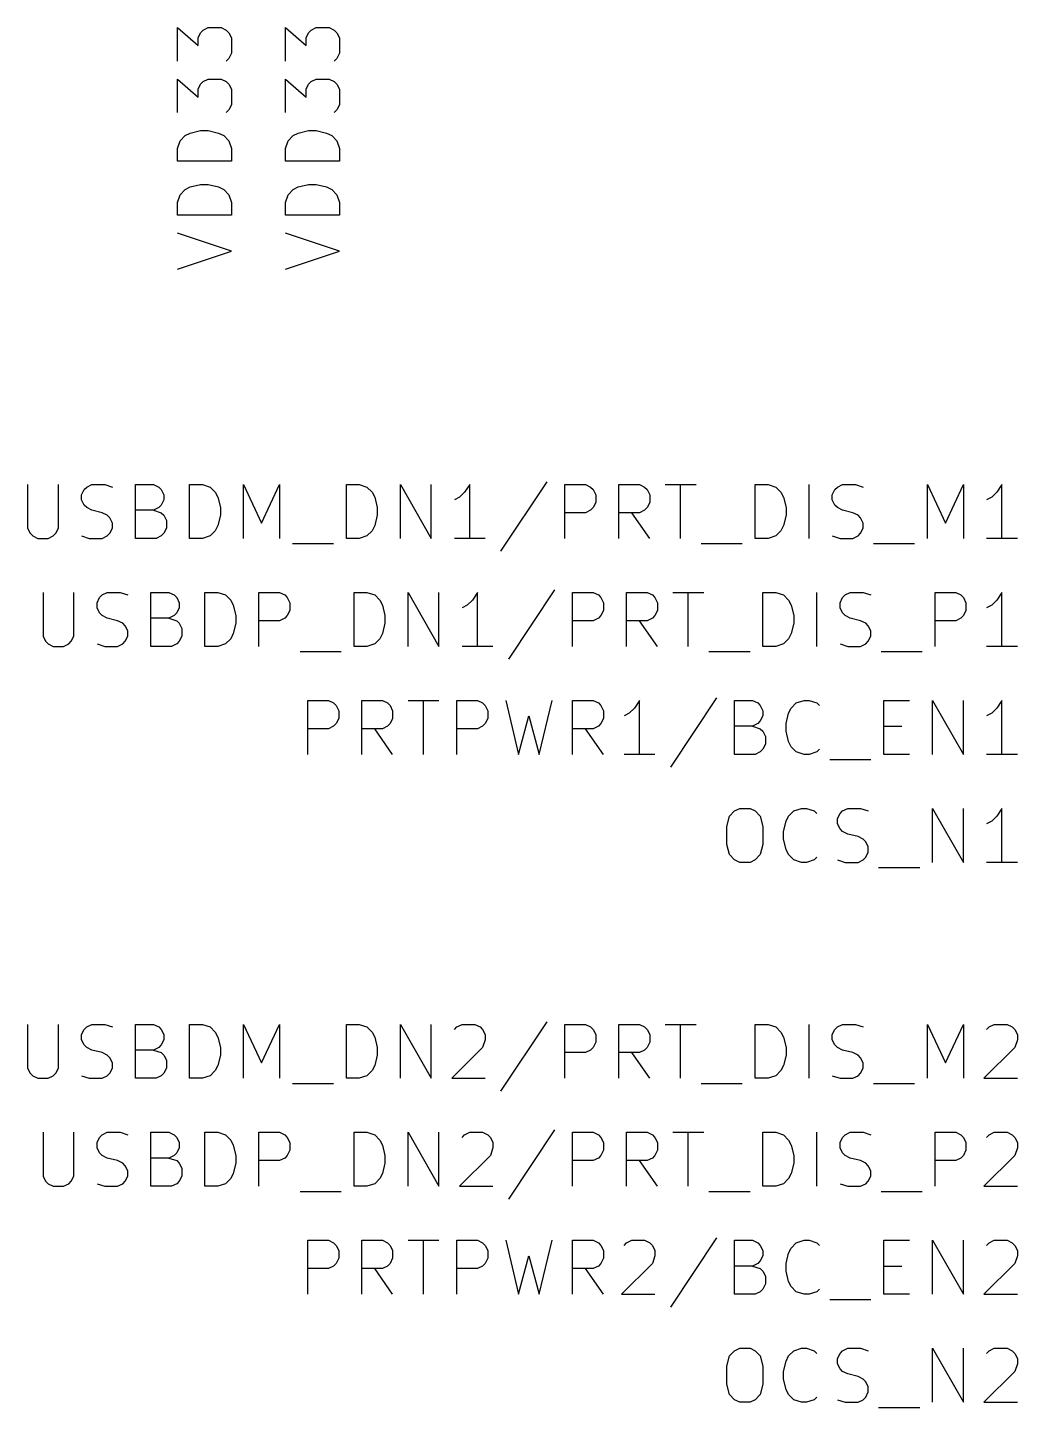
# Model space of a CAD drawing. Extents: x 0.4 to 16.1, y -11.3 to -0.4.
# Drawn here: x 3.884 to 4.8, y -3.197 to -1.92 of the extents above; entities that cross this region are included whole.
import ezdxf

# ---------------------------------------------------------------- set-up
doc = ezdxf.new("R2010")
doc.units = 0
doc.header["$MEASUREMENT"] = 0
doc.layers.add('CYAN2', color=4, linetype='CONTINUOUS')

msp = doc.modelspace()

# ---------------------------------------------------------------- linework, layer by layer
at = {"layer": 'CYAN2', "linetype": 'CONTINUOUS'}
for p, q in [((4.02262, -1.95047), (4.02262, -1.91952)), ((4.02262, -1.91952), (4.04167, -1.93619)), ((4.04167, -1.92905), (4.04405, -1.92428)), ((4.04167, -1.93619), (4.04167, -1.92905)), ((4.04405, -1.92428), (4.04643, -1.9219)), ((4.04643, -1.9219), (4.05119, -1.91952)), ((4.05119, -1.91952), (4.06309, -1.91952)), ((4.06309, -1.91952), (4.06785, -1.9219)), ((4.06785, -1.9219), (4.07024, -1.92428)), ((4.07024, -1.92428), (4.07262, -1.92905)), ((4.07262, -1.92905), (4.07262, -1.94333)), ((4.12262, -1.95047), (4.12262, -1.91952)), ((4.12262, -1.91952), (4.14167, -1.93619)), ((4.14167, -1.92905), (4.14405, -1.92428)), ((4.14167, -1.93619), (4.14167, -1.92905)), ((4.14405, -1.92428), (4.14643, -1.9219)), ((4.14643, -1.9219), (4.15119, -1.91952)), ((4.15119, -1.91952), (4.16309, -1.91952)), ((4.16309, -1.91952), (4.16785, -1.9219)), ((4.16785, -1.9219), (4.17024, -1.92428)), ((4.17024, -1.92428), (4.17262, -1.92905)), ((4.17262, -1.92905), (4.17262, -1.94333)), ((4.07024, -1.94809), (4.06785, -1.95047)), ((4.07262, -1.94333), (4.07024, -1.94809)), ((4.17024, -1.94809), (4.16785, -1.95047)), ((4.17262, -1.94333), (4.17024, -1.94809)), ((4.02262, -1.99809), (4.02262, -1.96714)), ((4.02262, -1.96714), (4.04167, -1.98381)), ((4.04643, -1.96952), (4.05119, -1.96714)), ((4.05119, -1.96714), (4.06309, -1.96714)), ((4.06309, -1.96714), (4.06785, -1.96952)), ((4.12262, -1.99809), (4.12262, -1.96714)), ((4.12262, -1.96714), (4.14167, -1.98381)), ((4.14643, -1.96952), (4.15119, -1.96714)), ((4.15119, -1.96714), (4.16309, -1.96714)), ((4.16309, -1.96714), (4.16785, -1.96952)), ((4.04167, -1.97667), (4.04405, -1.9719)), ((4.04167, -1.98381), (4.04167, -1.97667)), ((4.04405, -1.9719), (4.04643, -1.96952)), ((4.06785, -1.96952), (4.07024, -1.9719)), ((4.07024, -1.9719), (4.07262, -1.97667)), ((4.07262, -1.97667), (4.07262, -1.99095)), ((4.14167, -1.97667), (4.14405, -1.9719)), ((4.14167, -1.98381), (4.14167, -1.97667)), ((4.14405, -1.9719), (4.14643, -1.96952)), ((4.16785, -1.96952), (4.17024, -1.9719)), ((4.17024, -1.9719), (4.17262, -1.97667)), ((4.17262, -1.97667), (4.17262, -1.99095)), ((4.07262, -1.99095), (4.07024, -1.99571)), ((4.17262, -1.99095), (4.17024, -1.99571)), ((4.07024, -1.99571), (4.06785, -1.99809)), ((4.17024, -1.99571), (4.16785, -1.99809)), ((4.02976, -2.01952), (4.03452, -2.01714)), ((4.03452, -2.01714), (4.04405, -2.01476)), ((4.04405, -2.01476), (4.05119, -2.01476)), ((4.05119, -2.01476), (4.06071, -2.01714)), ((4.06071, -2.01714), (4.06547, -2.01952)), ((4.12976, -2.01952), (4.13452, -2.01714)), ((4.13452, -2.01714), (4.14405, -2.01476)), ((4.14405, -2.01476), (4.15119, -2.01476)), ((4.15119, -2.01476), (4.16071, -2.01714)), ((4.16071, -2.01714), (4.16547, -2.01952)), ((4.02262, -2.03143), (4.025, -2.02428)), ((4.02262, -2.04333), (4.02262, -2.03143)), ((4.025, -2.02428), (4.02976, -2.01952)), ((4.06547, -2.01952), (4.07024, -2.02428)), ((4.07024, -2.02428), (4.07262, -2.03143)), ((4.07262, -2.03143), (4.07262, -2.04333)), ((4.12262, -2.03143), (4.125, -2.02428)), ((4.12262, -2.04333), (4.12262, -2.03143)), ((4.125, -2.02428), (4.12976, -2.01952)), ((4.16547, -2.01952), (4.17024, -2.02428)), ((4.17024, -2.02428), (4.17262, -2.03143)), ((4.17262, -2.03143), (4.17262, -2.04333)), ((4.07262, -2.04333), (4.02262, -2.04333)), ((4.17262, -2.04333), (4.12262, -2.04333)), ((4.025, -2.07428), (4.02976, -2.06952)), ((4.02976, -2.06952), (4.03452, -2.06714)), ((4.03452, -2.06714), (4.04405, -2.06476)), ((4.04405, -2.06476), (4.05119, -2.06476)), ((4.05119, -2.06476), (4.06071, -2.06714)), ((4.06071, -2.06714), (4.06547, -2.06952)), ((4.06547, -2.06952), (4.07024, -2.07428)), ((4.125, -2.07428), (4.12976, -2.06952)), ((4.12976, -2.06952), (4.13452, -2.06714)), ((4.13452, -2.06714), (4.14405, -2.06476)), ((4.14405, -2.06476), (4.15119, -2.06476)), ((4.15119, -2.06476), (4.16071, -2.06714)), ((4.16071, -2.06714), (4.16547, -2.06952)), ((4.16547, -2.06952), (4.17024, -2.07428)), ((4.02262, -2.08143), (4.025, -2.07428)), ((4.02262, -2.09333), (4.02262, -2.08143)), ((4.07024, -2.07428), (4.07262, -2.08143)), ((4.07262, -2.08143), (4.07262, -2.09333)), ((4.12262, -2.08143), (4.125, -2.07428)), ((4.12262, -2.09333), (4.12262, -2.08143)), ((4.17024, -2.07428), (4.17262, -2.08143)), ((4.17262, -2.08143), (4.17262, -2.09333)), ((4.07262, -2.09333), (4.02262, -2.09333)), ((4.17262, -2.09333), (4.12262, -2.09333)), ((4.07262, -2.12667), (4.02262, -2.11)), ((4.17262, -2.12667), (4.12262, -2.11)), ((4.02262, -2.14333), (4.07262, -2.12667)), ((4.12262, -2.14333), (4.17262, -2.12667)), ((3.88381, -2.34262), (3.88381, -2.38309)), ((3.91238, -2.38309), (3.91238, -2.34262)), ((3.93381, -2.35214), (3.93619, -2.34738)), ((3.93619, -2.34738), (3.93857, -2.345)), ((3.93857, -2.345), (3.94333, -2.34262)), ((3.94333, -2.34262), (3.95524, -2.34262)), ((3.95524, -2.34262), (3.96238, -2.345)), ((3.98381, -2.39262), (3.98381, -2.34262)), ((3.98381, -2.34262), (4.00047, -2.34262)), ((4.00047, -2.34262), (4.00524, -2.345)), ((4.00524, -2.345), (4.00762, -2.34738)), ((4.00762, -2.34738), (4.01, -2.35214)), ((4.03381, -2.39262), (4.03381, -2.34262)), ((4.03381, -2.34262), (4.04571, -2.34262)), ((4.04571, -2.34262), (4.05285, -2.345)), ((4.05285, -2.345), (4.05762, -2.34976)), ((4.05762, -2.34976), (4.06, -2.35452)), ((4.08381, -2.39262), (4.08381, -2.34262)), ((4.08381, -2.34262), (4.10047, -2.37833)), ((4.10047, -2.37833), (4.11714, -2.34262)), ((4.11714, -2.34262), (4.11714, -2.39262)), ((4.17905, -2.39262), (4.17905, -2.34262)), ((4.17905, -2.34262), (4.19095, -2.34262)), ((4.19095, -2.34262), (4.19809, -2.345)), ((4.19809, -2.345), (4.20285, -2.34976)), ((4.20285, -2.34976), (4.20524, -2.35452)), ((4.22905, -2.39262), (4.22905, -2.34262)), ((4.22905, -2.34262), (4.25762, -2.39262)), ((4.25762, -2.39262), (4.25762, -2.34262)), ((4.28857, -2.34976), (4.28381, -2.35452)), ((4.29333, -2.34262), (4.28857, -2.34976)), ((4.29333, -2.39262), (4.29333, -2.34262)), ((4.36476, -2.34024), (4.3219, -2.40452)), ((4.38143, -2.39262), (4.38143, -2.34262)), ((4.38143, -2.34262), (4.40047, -2.34262)), ((4.40047, -2.34262), (4.40524, -2.345)), ((4.40524, -2.345), (4.40762, -2.34738)), ((4.40762, -2.34738), (4.41, -2.35214)), ((4.43143, -2.39262), (4.43143, -2.34262)), ((4.43143, -2.34262), (4.45047, -2.34262)), ((4.45047, -2.34262), (4.45524, -2.345)), ((4.45524, -2.345), (4.45762, -2.34738)), ((4.45762, -2.34738), (4.46, -2.35214)), ((4.47428, -2.34262), (4.50285, -2.34262)), ((4.48857, -2.39262), (4.48857, -2.34262)), ((4.55762, -2.39262), (4.55762, -2.34262)), ((4.55762, -2.34262), (4.56952, -2.34262)), ((4.56952, -2.34262), (4.57667, -2.345)), ((4.57667, -2.345), (4.58143, -2.34976)), ((4.58143, -2.34976), (4.58381, -2.35452)), ((4.60762, -2.39262), (4.60762, -2.34262)), ((4.62905, -2.35214), (4.63143, -2.34738)), ((4.63143, -2.34738), (4.63381, -2.345)), ((4.63381, -2.345), (4.63857, -2.34262)), ((4.63857, -2.34262), (4.65047, -2.34262)), ((4.65047, -2.34262), (4.65762, -2.345)), ((4.71714, -2.39262), (4.71714, -2.34262)), ((4.71714, -2.34262), (4.73381, -2.37833)), ((4.73381, -2.37833), (4.75047, -2.34262)), ((4.75047, -2.34262), (4.75047, -2.39262)), ((4.78143, -2.34976), (4.77667, -2.35452)), ((4.78619, -2.34262), (4.78143, -2.34976)), ((4.78619, -2.39262), (4.78619, -2.34262)), ((3.93381, -2.3569), (3.93381, -2.35214)), ((3.93619, -2.36167), (3.93381, -2.3569)), ((3.93857, -2.36405), (3.93619, -2.36167)), ((4.00762, -2.36167), (4.00524, -2.36405)), ((4.01, -2.3569), (4.00762, -2.36167)), ((4.01, -2.35214), (4.01, -2.3569)), ((4.06, -2.35452), (4.06238, -2.36405)), ((4.20524, -2.35452), (4.20762, -2.36405)), ((4.28381, -2.35452), (4.27905, -2.3569)), ((4.41, -2.35928), (4.40762, -2.36405)), ((4.41, -2.35214), (4.41, -2.35928)), ((4.46, -2.35928), (4.45762, -2.36405)), ((4.46, -2.35214), (4.46, -2.35928)), ((4.58381, -2.35452), (4.58619, -2.36405)), ((4.62905, -2.3569), (4.62905, -2.35214)), ((4.63143, -2.36167), (4.62905, -2.3569)), ((4.63381, -2.36405), (4.63143, -2.36167)), ((4.77667, -2.35452), (4.7719, -2.3569)), ((3.94333, -2.36643), (3.93857, -2.36405)), ((3.95285, -2.36881), (3.94333, -2.36643)), ((3.95762, -2.37119), (3.95285, -2.36881)), ((3.96, -2.37357), (3.95762, -2.37119)), ((3.96238, -2.37833), (3.96, -2.37357)), ((4.00047, -2.36643), (3.98381, -2.36643)), ((4.00524, -2.36405), (4.00047, -2.36643)), ((4.00047, -2.36643), (4.00762, -2.36881)), ((4.00762, -2.36881), (4.01, -2.37119)), ((4.01, -2.37119), (4.01238, -2.37595)), ((4.01238, -2.37595), (4.01238, -2.38309)), ((4.06238, -2.37119), (4.06, -2.38071)), ((4.06238, -2.36405), (4.06238, -2.37119)), ((4.20762, -2.37119), (4.20524, -2.38071)), ((4.20762, -2.36405), (4.20762, -2.37119)), ((4.40047, -2.36881), (4.38143, -2.36881)), ((4.40524, -2.36643), (4.40047, -2.36881)), ((4.40762, -2.36405), (4.40524, -2.36643)), ((4.45047, -2.36881), (4.43143, -2.36881)), ((4.46, -2.39262), (4.44333, -2.36881)), ((4.45524, -2.36643), (4.45047, -2.36881)), ((4.45762, -2.36405), (4.45524, -2.36643)), ((4.58619, -2.37119), (4.58381, -2.38071)), ((4.58619, -2.36405), (4.58619, -2.37119)), ((4.63857, -2.36643), (4.63381, -2.36405)), ((4.64809, -2.36881), (4.63857, -2.36643)), ((4.65285, -2.37119), (4.64809, -2.36881)), ((4.65524, -2.37357), (4.65285, -2.37119)), ((4.65762, -2.37833), (4.65524, -2.37357)), ((3.88381, -2.38309), (3.88619, -2.38785)), ((3.88619, -2.38785), (3.88857, -2.39024)), ((3.90762, -2.39024), (3.91, -2.38785)), ((3.91, -2.38785), (3.91238, -2.38309)), ((3.95762, -2.39024), (3.96, -2.38785)), ((3.96, -2.38785), (3.96238, -2.38309)), ((3.96238, -2.38309), (3.96238, -2.37833)), ((4.01, -2.38785), (4.00762, -2.39024)), ((4.01238, -2.38309), (4.01, -2.38785)), ((4.05762, -2.38547), (4.05285, -2.39024)), ((4.06, -2.38071), (4.05762, -2.38547)), ((4.20285, -2.38547), (4.19809, -2.39024)), ((4.20524, -2.38071), (4.20285, -2.38547)), ((4.58143, -2.38547), (4.57667, -2.39024)), ((4.58381, -2.38071), (4.58143, -2.38547)), ((4.65285, -2.39024), (4.65524, -2.38785)), ((4.65524, -2.38785), (4.65762, -2.38309)), ((4.65762, -2.38309), (4.65762, -2.37833)), ((3.88857, -2.39024), (3.89333, -2.39262)), ((3.89333, -2.39262), (3.90285, -2.39262)), ((3.90285, -2.39262), (3.90762, -2.39024)), ((3.93381, -2.39024), (3.94095, -2.39262)), ((3.94095, -2.39262), (3.95285, -2.39262)), ((3.95285, -2.39262), (3.95762, -2.39024)), ((4.00285, -2.39262), (3.98381, -2.39262)), ((4.00762, -2.39024), (4.00285, -2.39262)), ((4.04571, -2.39262), (4.03381, -2.39262)), ((4.05285, -2.39024), (4.04571, -2.39262)), ((4.12905, -2.39738), (4.16714, -2.39738)), ((4.19095, -2.39262), (4.17905, -2.39262)), ((4.19809, -2.39024), (4.19095, -2.39262)), ((4.30762, -2.39262), (4.27905, -2.39262)), ((4.50762, -2.39738), (4.54571, -2.39738)), ((4.56952, -2.39262), (4.55762, -2.39262)), ((4.57667, -2.39024), (4.56952, -2.39262)), ((4.62905, -2.39024), (4.63619, -2.39262)), ((4.63619, -2.39262), (4.64809, -2.39262)), ((4.64809, -2.39262), (4.65285, -2.39024)), ((4.66714, -2.39738), (4.70524, -2.39738)), ((4.80047, -2.39262), (4.7719, -2.39262)), ((4.3719, -2.44024), (4.32905, -2.50452)), ((3.89809, -2.44262), (3.89809, -2.48309)), ((3.92667, -2.48309), (3.92667, -2.44262)), ((3.94809, -2.45214), (3.95047, -2.44738)), ((3.94809, -2.4569), (3.94809, -2.45214)), ((3.95047, -2.44738), (3.95285, -2.445)), ((3.95285, -2.445), (3.95762, -2.44262)), ((3.95762, -2.44262), (3.96952, -2.44262)), ((3.96952, -2.44262), (3.97667, -2.445)), ((3.99809, -2.49262), (3.99809, -2.44262)), ((3.99809, -2.44262), (4.01476, -2.44262)), ((4.01476, -2.44262), (4.01952, -2.445)), ((4.01952, -2.445), (4.0219, -2.44738)), ((4.0219, -2.44738), (4.02428, -2.45214)), ((4.02428, -2.45214), (4.02428, -2.4569)), ((4.04809, -2.49262), (4.04809, -2.44262)), ((4.04809, -2.44262), (4.06, -2.44262)), ((4.06, -2.44262), (4.06714, -2.445)), ((4.06714, -2.445), (4.0719, -2.44976)), ((4.0719, -2.44976), (4.07428, -2.45452)), ((4.09809, -2.49262), (4.09809, -2.44262)), ((4.09809, -2.44262), (4.11714, -2.44262)), ((4.11714, -2.44262), (4.1219, -2.445)), ((4.1219, -2.445), (4.12428, -2.44738)), ((4.12428, -2.44738), (4.12667, -2.45214)), ((4.12667, -2.45214), (4.12667, -2.45928)), ((4.18619, -2.49262), (4.18619, -2.44262)), ((4.18619, -2.44262), (4.19809, -2.44262)), ((4.19809, -2.44262), (4.20524, -2.445)), ((4.20524, -2.445), (4.21, -2.44976)), ((4.21, -2.44976), (4.21238, -2.45452)), ((4.23619, -2.49262), (4.23619, -2.44262)), ((4.23619, -2.44262), (4.26476, -2.49262)), ((4.26476, -2.49262), (4.26476, -2.44262)), ((4.29571, -2.44976), (4.29095, -2.45452)), ((4.30047, -2.44262), (4.29571, -2.44976)), ((4.30047, -2.49262), (4.30047, -2.44262)), ((4.38857, -2.49262), (4.38857, -2.44262)), ((4.38857, -2.44262), (4.40762, -2.44262)), ((4.40762, -2.44262), (4.41238, -2.445)), ((4.41238, -2.445), (4.41476, -2.44738)), ((4.41476, -2.44738), (4.41714, -2.45214)), ((4.41714, -2.45214), (4.41714, -2.45928)), ((4.43857, -2.49262), (4.43857, -2.44262)), ((4.43857, -2.44262), (4.45762, -2.44262)), ((4.45762, -2.44262), (4.46238, -2.445)), ((4.46238, -2.445), (4.46476, -2.44738)), ((4.46476, -2.44738), (4.46714, -2.45214)), ((4.46714, -2.45214), (4.46714, -2.45928)), ((4.48143, -2.44262), (4.51, -2.44262)), ((4.49571, -2.49262), (4.49571, -2.44262)), ((4.56476, -2.49262), (4.56476, -2.44262)), ((4.56476, -2.44262), (4.57667, -2.44262)), ((4.57667, -2.44262), (4.58381, -2.445)), ((4.58381, -2.445), (4.58857, -2.44976)), ((4.58857, -2.44976), (4.59095, -2.45452)), ((4.61476, -2.49262), (4.61476, -2.44262)), ((4.63619, -2.45214), (4.63857, -2.44738)), ((4.63619, -2.4569), (4.63619, -2.45214)), ((4.63857, -2.44738), (4.64095, -2.445)), ((4.64095, -2.445), (4.64571, -2.44262)), ((4.64571, -2.44262), (4.65762, -2.44262)), ((4.65762, -2.44262), (4.66476, -2.445)), ((4.72428, -2.49262), (4.72428, -2.44262)), ((4.72428, -2.44262), (4.74333, -2.44262)), ((4.74333, -2.44262), (4.74809, -2.445)), ((4.74809, -2.445), (4.75047, -2.44738)), ((4.75047, -2.44738), (4.75285, -2.45214)), ((4.75285, -2.45214), (4.75285, -2.45928)), ((4.78143, -2.44976), (4.77667, -2.45452)), ((4.78619, -2.44262), (4.78143, -2.44976)), ((4.78619, -2.49262), (4.78619, -2.44262)), ((3.95047, -2.46167), (3.94809, -2.4569)), ((3.95285, -2.46405), (3.95047, -2.46167)), ((3.95762, -2.46643), (3.95285, -2.46405)), ((4.01952, -2.46405), (4.01476, -2.46643)), ((4.0219, -2.46167), (4.01952, -2.46405)), ((4.02428, -2.4569), (4.0219, -2.46167)), ((4.07428, -2.45452), (4.07667, -2.46405)), ((4.07667, -2.46405), (4.07667, -2.47119)), ((4.12428, -2.46405), (4.1219, -2.46643)), ((4.12667, -2.45928), (4.12428, -2.46405)), ((4.21238, -2.45452), (4.21476, -2.46405)), ((4.21476, -2.46405), (4.21476, -2.47119)), ((4.29095, -2.45452), (4.28619, -2.4569)), ((4.41476, -2.46405), (4.41238, -2.46643)), ((4.41714, -2.45928), (4.41476, -2.46405)), ((4.46476, -2.46405), (4.46238, -2.46643)), ((4.46714, -2.45928), (4.46476, -2.46405)), ((4.59095, -2.45452), (4.59333, -2.46405)), ((4.59333, -2.46405), (4.59333, -2.47119)), ((4.63857, -2.46167), (4.63619, -2.4569)), ((4.64095, -2.46405), (4.63857, -2.46167)), ((4.64571, -2.46643), (4.64095, -2.46405)), ((4.75047, -2.46405), (4.74809, -2.46643)), ((4.75285, -2.45928), (4.75047, -2.46405)), ((4.77667, -2.45452), (4.7719, -2.4569)), ((3.96714, -2.46881), (3.95762, -2.46643)), ((3.9719, -2.47119), (3.96714, -2.46881)), ((3.97428, -2.47357), (3.9719, -2.47119)), ((3.97667, -2.47833), (3.97428, -2.47357)), ((3.97667, -2.48309), (3.97667, -2.47833)), ((4.01476, -2.46643), (3.99809, -2.46643)), ((4.01476, -2.46643), (4.0219, -2.46881)), ((4.0219, -2.46881), (4.02428, -2.47119)), ((4.02428, -2.47119), (4.02667, -2.47595)), ((4.02667, -2.47595), (4.02667, -2.48309)), ((4.07667, -2.47119), (4.07428, -2.48071)), ((4.11714, -2.46881), (4.09809, -2.46881)), ((4.1219, -2.46643), (4.11714, -2.46881)), ((4.21476, -2.47119), (4.21238, -2.48071)), ((4.40762, -2.46881), (4.38857, -2.46881)), ((4.41238, -2.46643), (4.40762, -2.46881)), ((4.45762, -2.46881), (4.43857, -2.46881)), ((4.46714, -2.49262), (4.45047, -2.46881)), ((4.46238, -2.46643), (4.45762, -2.46881)), ((4.59333, -2.47119), (4.59095, -2.48071)), ((4.65524, -2.46881), (4.64571, -2.46643)), ((4.66, -2.47119), (4.65524, -2.46881)), ((4.66238, -2.47357), (4.66, -2.47119)), ((4.66476, -2.47833), (4.66238, -2.47357)), ((4.66476, -2.48309), (4.66476, -2.47833)), ((4.74333, -2.46881), (4.72428, -2.46881)), ((4.74809, -2.46643), (4.74333, -2.46881)), ((3.89809, -2.48309), (3.90047, -2.48785)), ((3.90047, -2.48785), (3.90285, -2.49024)), ((3.90285, -2.49024), (3.90762, -2.49262)), ((3.91714, -2.49262), (3.9219, -2.49024)), ((3.9219, -2.49024), (3.92428, -2.48785)), ((3.92428, -2.48785), (3.92667, -2.48309)), ((3.94809, -2.49024), (3.95524, -2.49262)), ((3.96714, -2.49262), (3.9719, -2.49024)), ((3.9719, -2.49024), (3.97428, -2.48785)), ((3.97428, -2.48785), (3.97667, -2.48309)), ((4.0219, -2.49024), (4.01714, -2.49262)), ((4.02428, -2.48785), (4.0219, -2.49024)), ((4.02667, -2.48309), (4.02428, -2.48785)), ((4.06714, -2.49024), (4.06, -2.49262)), ((4.0719, -2.48547), (4.06714, -2.49024)), ((4.07428, -2.48071), (4.0719, -2.48547)), ((4.20524, -2.49024), (4.19809, -2.49262)), ((4.21, -2.48547), (4.20524, -2.49024)), ((4.21238, -2.48071), (4.21, -2.48547)), ((4.58381, -2.49024), (4.57667, -2.49262)), ((4.58857, -2.48547), (4.58381, -2.49024)), ((4.59095, -2.48071), (4.58857, -2.48547)), ((4.63619, -2.49024), (4.64333, -2.49262)), ((4.65524, -2.49262), (4.66, -2.49024)), ((4.66, -2.49024), (4.66238, -2.48785)), ((4.66238, -2.48785), (4.66476, -2.48309)), ((3.90762, -2.49262), (3.91714, -2.49262)), ((3.95524, -2.49262), (3.96714, -2.49262)), ((4.01714, -2.49262), (3.99809, -2.49262)), ((4.06, -2.49262), (4.04809, -2.49262)), ((4.13619, -2.49738), (4.17428, -2.49738)), ((4.19809, -2.49262), (4.18619, -2.49262)), ((4.31476, -2.49262), (4.28619, -2.49262)), ((4.51476, -2.49738), (4.55285, -2.49738)), ((4.57667, -2.49262), (4.56476, -2.49262)), ((4.64333, -2.49262), (4.65524, -2.49262)), ((4.67428, -2.49738), (4.71238, -2.49738)), ((4.80047, -2.49262), (4.7719, -2.49262)), ((4.14333, -2.59262), (4.14333, -2.54262)), ((4.14333, -2.54262), (4.16238, -2.54262)), ((4.16238, -2.54262), (4.16714, -2.545)), ((4.19333, -2.59262), (4.19333, -2.54262)), ((4.19333, -2.54262), (4.21238, -2.54262)), ((4.21238, -2.54262), (4.21714, -2.545)), ((4.23619, -2.54262), (4.26476, -2.54262)), ((4.25047, -2.59262), (4.25047, -2.54262)), ((4.28143, -2.59262), (4.28143, -2.54262)), ((4.28143, -2.54262), (4.30047, -2.54262)), ((4.30047, -2.54262), (4.30524, -2.545)), ((4.32667, -2.54262), (4.33857, -2.59262)), ((4.35762, -2.59262), (4.36952, -2.54262)), ((4.38857, -2.59262), (4.38857, -2.54262)), ((4.38857, -2.54262), (4.40762, -2.54262)), ((4.40762, -2.54262), (4.41238, -2.545)), ((4.45047, -2.54262), (4.44571, -2.54976)), ((4.45047, -2.59262), (4.45047, -2.54262)), ((4.5219, -2.54024), (4.47905, -2.60452)), ((4.53857, -2.59262), (4.53857, -2.54262)), ((4.53857, -2.54262), (4.55524, -2.54262)), ((4.55524, -2.54262), (4.56, -2.545)), ((4.59571, -2.545), (4.60285, -2.54262)), ((4.60285, -2.54262), (4.60762, -2.54262)), ((4.60762, -2.54262), (4.61476, -2.545)), ((4.67667, -2.59262), (4.67667, -2.54262)), ((4.67667, -2.54262), (4.70047, -2.54262)), ((4.7219, -2.59262), (4.7219, -2.54262)), ((4.7219, -2.54262), (4.75047, -2.59262)), ((4.75047, -2.59262), (4.75047, -2.54262)), ((4.78619, -2.54262), (4.78143, -2.54976)), ((4.78619, -2.59262), (4.78619, -2.54262)), ((4.16714, -2.545), (4.16952, -2.54738)), ((4.16952, -2.54738), (4.1719, -2.55214)), ((4.1719, -2.55214), (4.1719, -2.55928)), ((4.21714, -2.545), (4.21952, -2.54738)), ((4.21952, -2.54738), (4.2219, -2.55214)), ((4.2219, -2.55214), (4.2219, -2.55928)), ((4.30524, -2.545), (4.30762, -2.54738)), ((4.30762, -2.54738), (4.31, -2.55214)), ((4.31, -2.55214), (4.31, -2.55928)), ((4.41238, -2.545), (4.41476, -2.54738)), ((4.41476, -2.54738), (4.41714, -2.55214)), ((4.41714, -2.55214), (4.41714, -2.55928)), ((4.44095, -2.55452), (4.43619, -2.5569)), ((4.44571, -2.54976), (4.44095, -2.55452)), ((4.56, -2.545), (4.56238, -2.54738)), ((4.56238, -2.54738), (4.56476, -2.55214)), ((4.56476, -2.55214), (4.56476, -2.5569)), ((4.58619, -2.56405), (4.58857, -2.55452)), ((4.58857, -2.55452), (4.59095, -2.54976)), ((4.59095, -2.54976), (4.59571, -2.545)), ((4.61476, -2.545), (4.61714, -2.54738)), ((4.77667, -2.55452), (4.7719, -2.5569)), ((4.78143, -2.54976), (4.77667, -2.55452)), ((4.16714, -2.56643), (4.16238, -2.56881)), ((4.16952, -2.56405), (4.16714, -2.56643)), ((4.1719, -2.55928), (4.16952, -2.56405)), ((4.21714, -2.56643), (4.21238, -2.56881)), ((4.21952, -2.56405), (4.21714, -2.56643)), ((4.2219, -2.55928), (4.21952, -2.56405)), ((4.30524, -2.56643), (4.30047, -2.56881)), ((4.30762, -2.56405), (4.30524, -2.56643)), ((4.31, -2.55928), (4.30762, -2.56405)), ((4.33857, -2.59262), (4.34809, -2.5569)), ((4.34809, -2.5569), (4.35762, -2.59262)), ((4.41238, -2.56643), (4.40762, -2.56881)), ((4.41476, -2.56405), (4.41238, -2.56643)), ((4.41714, -2.55928), (4.41476, -2.56405)), ((4.55524, -2.56643), (4.53857, -2.56643)), ((4.56, -2.56405), (4.55524, -2.56643)), ((4.55524, -2.56643), (4.56238, -2.56881)), ((4.56238, -2.56167), (4.56, -2.56405)), ((4.56476, -2.5569), (4.56238, -2.56167)), ((4.58619, -2.57119), (4.58619, -2.56405)), ((4.67667, -2.56643), (4.69333, -2.56643)), ((4.16238, -2.56881), (4.14333, -2.56881)), ((4.21238, -2.56881), (4.19333, -2.56881)), ((4.2219, -2.59262), (4.20524, -2.56881)), ((4.30047, -2.56881), (4.28143, -2.56881)), ((4.40762, -2.56881), (4.38857, -2.56881)), ((4.41714, -2.59262), (4.40047, -2.56881)), ((4.56238, -2.56881), (4.56476, -2.57119)), ((4.56476, -2.57119), (4.56714, -2.57595)), ((4.56714, -2.57595), (4.56714, -2.58309)), ((4.58857, -2.58071), (4.58619, -2.57119)), ((4.59095, -2.58547), (4.58857, -2.58071)), ((4.46476, -2.59262), (4.43619, -2.59262)), ((4.55762, -2.59262), (4.53857, -2.59262)), ((4.56238, -2.59024), (4.55762, -2.59262)), ((4.56476, -2.58785), (4.56238, -2.59024)), ((4.56714, -2.58309), (4.56476, -2.58785)), ((4.59571, -2.59024), (4.59095, -2.58547)), ((4.60285, -2.59262), (4.59571, -2.59024)), ((4.60762, -2.59262), (4.60285, -2.59262)), ((4.61476, -2.59024), (4.60762, -2.59262)), ((4.61714, -2.58785), (4.61476, -2.59024)), ((4.70047, -2.59262), (4.67667, -2.59262)), ((4.80047, -2.59262), (4.7719, -2.59262)), ((4.62667, -2.59738), (4.66476, -2.59738)), ((4.53381, -2.64976), (4.53857, -2.645)), ((4.53857, -2.645), (4.54333, -2.64262)), ((4.54333, -2.64262), (4.55285, -2.64262)), ((4.55285, -2.64262), (4.55762, -2.645)), ((4.55762, -2.645), (4.56238, -2.64976)), ((4.58857, -2.64976), (4.59333, -2.645)), ((4.59333, -2.645), (4.60047, -2.64262)), ((4.60047, -2.64262), (4.60524, -2.64262)), ((4.60524, -2.64262), (4.61238, -2.645)), ((4.61238, -2.645), (4.61476, -2.64738)), ((4.63619, -2.64738), (4.63857, -2.645)), ((4.63857, -2.645), (4.64333, -2.64262)), ((4.64333, -2.64262), (4.65524, -2.64262)), ((4.65524, -2.64262), (4.66238, -2.645)), ((4.7219, -2.69262), (4.7219, -2.64262)), ((4.7219, -2.64262), (4.75047, -2.69262)), ((4.75047, -2.69262), (4.75047, -2.64262)), ((4.78619, -2.64262), (4.78143, -2.64976)), ((4.78619, -2.69262), (4.78619, -2.64262)), ((4.53143, -2.65928), (4.53381, -2.64976)), ((4.56238, -2.64976), (4.56476, -2.65928)), ((4.58381, -2.66405), (4.58619, -2.65452)), ((4.58619, -2.65452), (4.58857, -2.64976)), ((4.63381, -2.65214), (4.63619, -2.64738)), ((4.63381, -2.6569), (4.63381, -2.65214)), ((4.63619, -2.66167), (4.63381, -2.6569)), ((4.77667, -2.65452), (4.7719, -2.6569)), ((4.78143, -2.64976), (4.77667, -2.65452)), ((4.53143, -2.67595), (4.53143, -2.65928)), ((4.56476, -2.65928), (4.56476, -2.67595)), ((4.58381, -2.67119), (4.58381, -2.66405)), ((4.63857, -2.66405), (4.63619, -2.66167)), ((4.64333, -2.66643), (4.63857, -2.66405)), ((4.65285, -2.66881), (4.64333, -2.66643)), ((4.65762, -2.67119), (4.65285, -2.66881)), ((4.53381, -2.68547), (4.53143, -2.67595)), ((4.56476, -2.67595), (4.56238, -2.68547)), ((4.58619, -2.68071), (4.58381, -2.67119)), ((4.58857, -2.68547), (4.58619, -2.68071)), ((4.66, -2.67357), (4.65762, -2.67119)), ((4.66238, -2.67833), (4.66, -2.67357)), ((4.66, -2.68785), (4.66238, -2.68309)), ((4.66238, -2.68309), (4.66238, -2.67833)), ((4.53857, -2.69024), (4.53381, -2.68547)), ((4.54333, -2.69262), (4.53857, -2.69024)), ((4.55285, -2.69262), (4.54333, -2.69262)), ((4.55762, -2.69024), (4.55285, -2.69262)), ((4.56238, -2.68547), (4.55762, -2.69024)), ((4.59333, -2.69024), (4.58857, -2.68547)), ((4.60047, -2.69262), (4.59333, -2.69024)), ((4.60524, -2.69262), (4.60047, -2.69262)), ((4.61238, -2.69024), (4.60524, -2.69262)), ((4.61476, -2.68785), (4.61238, -2.69024)), ((4.63381, -2.69024), (4.64095, -2.69262)), ((4.64095, -2.69262), (4.65285, -2.69262)), ((4.65285, -2.69262), (4.65762, -2.69024)), ((4.65762, -2.69024), (4.66, -2.68785)), ((4.80047, -2.69262), (4.7719, -2.69262)), ((4.6719, -2.69738), (4.71, -2.69738)), ((3.88381, -2.84262), (3.88381, -2.88309)), ((3.91238, -2.88309), (3.91238, -2.84262)), ((3.93381, -2.85214), (3.93619, -2.84738)), ((3.93619, -2.84738), (3.93857, -2.845)), ((3.93857, -2.845), (3.94333, -2.84262)), ((3.94333, -2.84262), (3.95524, -2.84262)), ((3.95524, -2.84262), (3.96238, -2.845)), ((3.98381, -2.89262), (3.98381, -2.84262)), ((3.98381, -2.84262), (4.00047, -2.84262)), ((4.00047, -2.84262), (4.00524, -2.845)), ((4.00524, -2.845), (4.00762, -2.84738)), ((4.00762, -2.84738), (4.01, -2.85214)), ((4.03381, -2.89262), (4.03381, -2.84262)), ((4.03381, -2.84262), (4.04571, -2.84262)), ((4.04571, -2.84262), (4.05285, -2.845)), ((4.05285, -2.845), (4.05762, -2.84976)), ((4.08381, -2.89262), (4.08381, -2.84262)), ((4.08381, -2.84262), (4.10047, -2.87833)), ((4.10047, -2.87833), (4.11714, -2.84262)), ((4.11714, -2.84262), (4.11714, -2.89262)), ((4.17905, -2.89262), (4.17905, -2.84262)), ((4.17905, -2.84262), (4.19095, -2.84262)), ((4.19095, -2.84262), (4.19809, -2.845)), ((4.19809, -2.845), (4.20285, -2.84976)), ((4.22905, -2.89262), (4.22905, -2.84262)), ((4.22905, -2.84262), (4.25762, -2.89262)), ((4.25762, -2.89262), (4.25762, -2.84262)), ((4.27905, -2.84738), (4.28143, -2.845)), ((4.28143, -2.845), (4.28619, -2.84262)), ((4.28619, -2.84262), (4.29809, -2.84262)), ((4.29809, -2.84262), (4.30285, -2.845)), ((4.30285, -2.845), (4.30524, -2.84738)), ((4.30524, -2.84738), (4.30762, -2.85214)), ((4.36476, -2.84024), (4.3219, -2.90452)), ((4.38143, -2.89262), (4.38143, -2.84262)), ((4.38143, -2.84262), (4.40047, -2.84262)), ((4.40047, -2.84262), (4.40524, -2.845)), ((4.40524, -2.845), (4.40762, -2.84738)), ((4.40762, -2.84738), (4.41, -2.85214)), ((4.43143, -2.89262), (4.43143, -2.84262)), ((4.43143, -2.84262), (4.45047, -2.84262)), ((4.45047, -2.84262), (4.45524, -2.845)), ((4.45524, -2.845), (4.45762, -2.84738)), ((4.45762, -2.84738), (4.46, -2.85214)), ((4.47428, -2.84262), (4.50285, -2.84262)), ((4.48857, -2.89262), (4.48857, -2.84262)), ((4.55762, -2.89262), (4.55762, -2.84262)), ((4.55762, -2.84262), (4.56952, -2.84262)), ((4.56952, -2.84262), (4.57667, -2.845)), ((4.57667, -2.845), (4.58143, -2.84976)), ((4.60762, -2.89262), (4.60762, -2.84262)), ((4.62905, -2.85214), (4.63143, -2.84738)), ((4.63143, -2.84738), (4.63381, -2.845)), ((4.63381, -2.845), (4.63857, -2.84262)), ((4.63857, -2.84262), (4.65047, -2.84262)), ((4.65047, -2.84262), (4.65762, -2.845)), ((4.71714, -2.89262), (4.71714, -2.84262)), ((4.71714, -2.84262), (4.73381, -2.87833)), ((4.73381, -2.87833), (4.75047, -2.84262)), ((4.75047, -2.84262), (4.75047, -2.89262)), ((4.7719, -2.84738), (4.77428, -2.845)), ((4.77428, -2.845), (4.77905, -2.84262)), ((4.77905, -2.84262), (4.79095, -2.84262)), ((4.79095, -2.84262), (4.79571, -2.845)), ((4.79571, -2.845), (4.79809, -2.84738)), ((4.79809, -2.84738), (4.80047, -2.85214)), ((3.93381, -2.8569), (3.93381, -2.85214)), ((3.93619, -2.86167), (3.93381, -2.8569)), ((3.93857, -2.86405), (3.93619, -2.86167)), ((4.00762, -2.86167), (4.00524, -2.86405)), ((4.01, -2.8569), (4.00762, -2.86167)), ((4.01, -2.85214), (4.01, -2.8569)), ((4.05762, -2.84976), (4.06, -2.85452)), ((4.06, -2.85452), (4.06238, -2.86405)), ((4.20285, -2.84976), (4.20524, -2.85452)), ((4.20524, -2.85452), (4.20762, -2.86405)), ((4.30762, -2.8569), (4.30524, -2.86405)), ((4.30762, -2.85214), (4.30762, -2.8569)), ((4.41, -2.85928), (4.40762, -2.86405)), ((4.41, -2.85214), (4.41, -2.85928)), ((4.46, -2.85928), (4.45762, -2.86405)), ((4.46, -2.85214), (4.46, -2.85928)), ((4.58143, -2.84976), (4.58381, -2.85452)), ((4.58381, -2.85452), (4.58619, -2.86405)), ((4.62905, -2.8569), (4.62905, -2.85214)), ((4.63143, -2.86167), (4.62905, -2.8569)), ((4.63381, -2.86405), (4.63143, -2.86167)), ((4.80047, -2.8569), (4.79809, -2.86405)), ((4.80047, -2.85214), (4.80047, -2.8569)), ((3.94333, -2.86643), (3.93857, -2.86405)), ((3.95285, -2.86881), (3.94333, -2.86643)), ((3.95762, -2.87119), (3.95285, -2.86881)), ((3.96, -2.87357), (3.95762, -2.87119)), ((3.96238, -2.87833), (3.96, -2.87357)), ((4.00047, -2.86643), (3.98381, -2.86643)), ((4.00524, -2.86405), (4.00047, -2.86643)), ((4.00047, -2.86643), (4.00762, -2.86881)), ((4.00762, -2.86881), (4.01, -2.87119)), ((4.01, -2.87119), (4.01238, -2.87595)), ((4.06238, -2.87119), (4.06, -2.88071)), ((4.06238, -2.86405), (4.06238, -2.87119)), ((4.20762, -2.87119), (4.20524, -2.88071)), ((4.20762, -2.86405), (4.20762, -2.87119)), ((4.30524, -2.86405), (4.27667, -2.89262)), ((4.40047, -2.86881), (4.38143, -2.86881)), ((4.40524, -2.86643), (4.40047, -2.86881)), ((4.40762, -2.86405), (4.40524, -2.86643)), ((4.45047, -2.86881), (4.43143, -2.86881)), ((4.46, -2.89262), (4.44333, -2.86881)), ((4.45524, -2.86643), (4.45047, -2.86881)), ((4.45762, -2.86405), (4.45524, -2.86643)), ((4.58619, -2.87119), (4.58381, -2.88071)), ((4.58619, -2.86405), (4.58619, -2.87119)), ((4.63857, -2.86643), (4.63381, -2.86405)), ((4.64809, -2.86881), (4.63857, -2.86643)), ((4.65285, -2.87119), (4.64809, -2.86881)), ((4.65524, -2.87357), (4.65285, -2.87119)), ((4.65762, -2.87833), (4.65524, -2.87357)), ((4.79809, -2.86405), (4.76952, -2.89262)), ((3.88381, -2.88309), (3.88619, -2.88785)), ((3.88619, -2.88785), (3.88857, -2.89024)), ((3.90762, -2.89024), (3.91, -2.88785)), ((3.91, -2.88785), (3.91238, -2.88309)), ((3.95762, -2.89024), (3.96, -2.88785)), ((3.96, -2.88785), (3.96238, -2.88309)), ((3.96238, -2.88309), (3.96238, -2.87833)), ((4.01, -2.88785), (4.00762, -2.89024)), ((4.01238, -2.88309), (4.01, -2.88785)), ((4.01238, -2.87595), (4.01238, -2.88309)), ((4.05762, -2.88547), (4.05285, -2.89024)), ((4.06, -2.88071), (4.05762, -2.88547)), ((4.20285, -2.88547), (4.19809, -2.89024)), ((4.20524, -2.88071), (4.20285, -2.88547)), ((4.58143, -2.88547), (4.57667, -2.89024)), ((4.58381, -2.88071), (4.58143, -2.88547)), ((4.65285, -2.89024), (4.65524, -2.88785)), ((4.65524, -2.88785), (4.65762, -2.88309)), ((4.65762, -2.88309), (4.65762, -2.87833)), ((3.88857, -2.89024), (3.89333, -2.89262)), ((3.89333, -2.89262), (3.90285, -2.89262)), ((3.90285, -2.89262), (3.90762, -2.89024)), ((3.93381, -2.89024), (3.94095, -2.89262)), ((3.94095, -2.89262), (3.95285, -2.89262)), ((3.95285, -2.89262), (3.95762, -2.89024)), ((4.00285, -2.89262), (3.98381, -2.89262)), ((4.00762, -2.89024), (4.00285, -2.89262)), ((4.04571, -2.89262), (4.03381, -2.89262)), ((4.05285, -2.89024), (4.04571, -2.89262)), ((4.12905, -2.89738), (4.16714, -2.89738)), ((4.19095, -2.89262), (4.17905, -2.89262)), ((4.19809, -2.89024), (4.19095, -2.89262)), ((4.27667, -2.89262), (4.30762, -2.89262)), ((4.50762, -2.89738), (4.54571, -2.89738)), ((4.56952, -2.89262), (4.55762, -2.89262)), ((4.57667, -2.89024), (4.56952, -2.89262)), ((4.62905, -2.89024), (4.63619, -2.89262)), ((4.63619, -2.89262), (4.64809, -2.89262)), ((4.64809, -2.89262), (4.65285, -2.89024)), ((4.66714, -2.89738), (4.70524, -2.89738)), ((4.76952, -2.89262), (4.80047, -2.89262)), ((3.89809, -2.94262), (3.89809, -2.98309)), ((3.92667, -2.98309), (3.92667, -2.94262)), ((3.94809, -2.95214), (3.95047, -2.94738)), ((3.95047, -2.94738), (3.95285, -2.945)), ((3.95285, -2.945), (3.95762, -2.94262)), ((3.95762, -2.94262), (3.96952, -2.94262)), ((3.96952, -2.94262), (3.97667, -2.945)), ((3.99809, -2.99262), (3.99809, -2.94262)), ((3.99809, -2.94262), (4.01476, -2.94262)), ((4.01476, -2.94262), (4.01952, -2.945)), ((4.01952, -2.945), (4.0219, -2.94738)), ((4.0219, -2.94738), (4.02428, -2.95214)), ((4.04809, -2.99262), (4.04809, -2.94262)), ((4.04809, -2.94262), (4.06, -2.94262)), ((4.06, -2.94262), (4.06714, -2.945)), ((4.06714, -2.945), (4.0719, -2.94976)), ((4.0719, -2.94976), (4.07428, -2.95452)), ((4.09809, -2.99262), (4.09809, -2.94262)), ((4.09809, -2.94262), (4.11714, -2.94262)), ((4.11714, -2.94262), (4.1219, -2.945)), ((4.1219, -2.945), (4.12428, -2.94738)), ((4.12428, -2.94738), (4.12667, -2.95214)), ((4.18619, -2.99262), (4.18619, -2.94262)), ((4.18619, -2.94262), (4.19809, -2.94262)), ((4.19809, -2.94262), (4.20524, -2.945)), ((4.20524, -2.945), (4.21, -2.94976)), ((4.21, -2.94976), (4.21238, -2.95452)), ((4.23619, -2.99262), (4.23619, -2.94262)), ((4.23619, -2.94262), (4.26476, -2.99262)), ((4.26476, -2.99262), (4.26476, -2.94262)), ((4.28619, -2.94738), (4.28857, -2.945)), ((4.28857, -2.945), (4.29333, -2.94262)), ((4.29333, -2.94262), (4.30524, -2.94262)), ((4.30524, -2.94262), (4.31, -2.945)), ((4.31, -2.945), (4.31238, -2.94738)), ((4.31238, -2.94738), (4.31476, -2.95214)), ((4.3719, -2.94024), (4.32905, -3.00452)), ((4.38857, -2.99262), (4.38857, -2.94262)), ((4.38857, -2.94262), (4.40762, -2.94262)), ((4.40762, -2.94262), (4.41238, -2.945)), ((4.41238, -2.945), (4.41476, -2.94738)), ((4.41476, -2.94738), (4.41714, -2.95214)), ((4.43857, -2.99262), (4.43857, -2.94262)), ((4.43857, -2.94262), (4.45762, -2.94262)), ((4.45762, -2.94262), (4.46238, -2.945)), ((4.46238, -2.945), (4.46476, -2.94738)), ((4.46476, -2.94738), (4.46714, -2.95214)), ((4.48143, -2.94262), (4.51, -2.94262)), ((4.49571, -2.99262), (4.49571, -2.94262)), ((4.56476, -2.99262), (4.56476, -2.94262)), ((4.56476, -2.94262), (4.57667, -2.94262)), ((4.57667, -2.94262), (4.58381, -2.945)), ((4.58381, -2.945), (4.58857, -2.94976)), ((4.58857, -2.94976), (4.59095, -2.95452)), ((4.61476, -2.99262), (4.61476, -2.94262)), ((4.63619, -2.95214), (4.63857, -2.94738)), ((4.63857, -2.94738), (4.64095, -2.945)), ((4.64095, -2.945), (4.64571, -2.94262)), ((4.64571, -2.94262), (4.65762, -2.94262)), ((4.65762, -2.94262), (4.66476, -2.945)), ((4.72428, -2.99262), (4.72428, -2.94262)), ((4.72428, -2.94262), (4.74333, -2.94262)), ((4.74333, -2.94262), (4.74809, -2.945)), ((4.74809, -2.945), (4.75047, -2.94738)), ((4.75047, -2.94738), (4.75285, -2.95214)), ((4.7719, -2.94738), (4.77428, -2.945)), ((4.77428, -2.945), (4.77905, -2.94262)), ((4.77905, -2.94262), (4.79095, -2.94262)), ((4.79095, -2.94262), (4.79571, -2.945)), ((4.79571, -2.945), (4.79809, -2.94738)), ((4.79809, -2.94738), (4.80047, -2.95214)), ((3.94809, -2.9569), (3.94809, -2.95214)), ((3.95047, -2.96167), (3.94809, -2.9569)), ((3.95285, -2.96405), (3.95047, -2.96167)), ((3.95762, -2.96643), (3.95285, -2.96405)), ((4.01952, -2.96405), (4.01476, -2.96643)), ((4.0219, -2.96167), (4.01952, -2.96405)), ((4.02428, -2.9569), (4.0219, -2.96167)), ((4.02428, -2.95214), (4.02428, -2.9569)), ((4.07428, -2.95452), (4.07667, -2.96405)), ((4.07667, -2.96405), (4.07667, -2.97119)), ((4.12428, -2.96405), (4.1219, -2.96643)), ((4.12667, -2.95928), (4.12428, -2.96405)), ((4.12667, -2.95214), (4.12667, -2.95928)), ((4.21238, -2.95452), (4.21476, -2.96405)), ((4.21476, -2.96405), (4.21476, -2.97119)), ((4.31238, -2.96405), (4.28381, -2.99262)), ((4.31476, -2.9569), (4.31238, -2.96405)), ((4.31476, -2.95214), (4.31476, -2.9569)), ((4.41476, -2.96405), (4.41238, -2.96643)), ((4.41714, -2.95928), (4.41476, -2.96405)), ((4.41714, -2.95214), (4.41714, -2.95928)), ((4.46476, -2.96405), (4.46238, -2.96643)), ((4.46714, -2.95928), (4.46476, -2.96405)), ((4.46714, -2.95214), (4.46714, -2.95928)), ((4.59095, -2.95452), (4.59333, -2.96405)), ((4.59333, -2.96405), (4.59333, -2.97119)), ((4.63619, -2.9569), (4.63619, -2.95214)), ((4.63857, -2.96167), (4.63619, -2.9569)), ((4.64095, -2.96405), (4.63857, -2.96167)), ((4.64571, -2.96643), (4.64095, -2.96405)), ((4.75047, -2.96405), (4.74809, -2.96643)), ((4.75285, -2.95928), (4.75047, -2.96405)), ((4.75285, -2.95214), (4.75285, -2.95928)), ((4.79809, -2.96405), (4.76952, -2.99262)), ((4.80047, -2.9569), (4.79809, -2.96405)), ((4.80047, -2.95214), (4.80047, -2.9569)), ((3.96714, -2.96881), (3.95762, -2.96643)), ((3.9719, -2.97119), (3.96714, -2.96881)), ((3.97428, -2.97357), (3.9719, -2.97119)), ((3.97667, -2.97833), (3.97428, -2.97357)), ((4.01476, -2.96643), (3.99809, -2.96643)), ((4.01476, -2.96643), (4.0219, -2.96881)), ((4.0219, -2.96881), (4.02428, -2.97119)), ((4.02428, -2.97119), (4.02667, -2.97595)), ((4.02667, -2.97595), (4.02667, -2.98309)), ((4.07667, -2.97119), (4.07428, -2.98071)), ((4.11714, -2.96881), (4.09809, -2.96881)), ((4.1219, -2.96643), (4.11714, -2.96881)), ((4.21476, -2.97119), (4.21238, -2.98071)), ((4.40762, -2.96881), (4.38857, -2.96881)), ((4.41238, -2.96643), (4.40762, -2.96881)), ((4.45762, -2.96881), (4.43857, -2.96881)), ((4.46714, -2.99262), (4.45047, -2.96881)), ((4.46238, -2.96643), (4.45762, -2.96881)), ((4.59333, -2.97119), (4.59095, -2.98071)), ((4.65524, -2.96881), (4.64571, -2.96643)), ((4.66, -2.97119), (4.65524, -2.96881)), ((4.66238, -2.97357), (4.66, -2.97119)), ((4.66476, -2.97833), (4.66238, -2.97357)), ((4.74333, -2.96881), (4.72428, -2.96881)), ((4.74809, -2.96643), (4.74333, -2.96881)), ((3.89809, -2.98309), (3.90047, -2.98785)), ((3.90047, -2.98785), (3.90285, -2.99024)), ((3.9219, -2.99024), (3.92428, -2.98785)), ((3.92428, -2.98785), (3.92667, -2.98309)), ((3.9719, -2.99024), (3.97428, -2.98785)), ((3.97428, -2.98785), (3.97667, -2.98309)), ((3.97667, -2.98309), (3.97667, -2.97833)), ((4.02428, -2.98785), (4.0219, -2.99024)), ((4.02667, -2.98309), (4.02428, -2.98785)), ((4.0719, -2.98547), (4.06714, -2.99024)), ((4.07428, -2.98071), (4.0719, -2.98547)), ((4.21, -2.98547), (4.20524, -2.99024)), ((4.21238, -2.98071), (4.21, -2.98547)), ((4.58857, -2.98547), (4.58381, -2.99024)), ((4.59095, -2.98071), (4.58857, -2.98547)), ((4.66, -2.99024), (4.66238, -2.98785)), ((4.66238, -2.98785), (4.66476, -2.98309)), ((4.66476, -2.98309), (4.66476, -2.97833)), ((3.90285, -2.99024), (3.90762, -2.99262)), ((3.90762, -2.99262), (3.91714, -2.99262)), ((3.91714, -2.99262), (3.9219, -2.99024)), ((3.94809, -2.99024), (3.95524, -2.99262)), ((3.95524, -2.99262), (3.96714, -2.99262)), ((3.96714, -2.99262), (3.9719, -2.99024)), ((4.01714, -2.99262), (3.99809, -2.99262)), ((4.0219, -2.99024), (4.01714, -2.99262)), ((4.06, -2.99262), (4.04809, -2.99262)), ((4.06714, -2.99024), (4.06, -2.99262)), ((4.13619, -2.99738), (4.17428, -2.99738)), ((4.19809, -2.99262), (4.18619, -2.99262)), ((4.20524, -2.99024), (4.19809, -2.99262)), ((4.28381, -2.99262), (4.31476, -2.99262)), ((4.51476, -2.99738), (4.55285, -2.99738)), ((4.57667, -2.99262), (4.56476, -2.99262)), ((4.58381, -2.99024), (4.57667, -2.99262)), ((4.63619, -2.99024), (4.64333, -2.99262)), ((4.64333, -2.99262), (4.65524, -2.99262)), ((4.65524, -2.99262), (4.66, -2.99024)), ((4.67428, -2.99738), (4.71238, -2.99738)), ((4.76952, -2.99262), (4.80047, -2.99262)), ((4.5219, -3.04024), (4.47905, -3.10452)), ((4.14333, -3.09262), (4.14333, -3.04262)), ((4.14333, -3.04262), (4.16238, -3.04262)), ((4.16238, -3.04262), (4.16714, -3.045)), ((4.16714, -3.045), (4.16952, -3.04738)), ((4.16952, -3.04738), (4.1719, -3.05214)), ((4.1719, -3.05214), (4.1719, -3.05928)), ((4.19333, -3.09262), (4.19333, -3.04262)), ((4.19333, -3.04262), (4.21238, -3.04262)), ((4.21238, -3.04262), (4.21714, -3.045)), ((4.21714, -3.045), (4.21952, -3.04738)), ((4.21952, -3.04738), (4.2219, -3.05214)), ((4.2219, -3.05214), (4.2219, -3.05928)), ((4.23619, -3.04262), (4.26476, -3.04262)), ((4.25047, -3.09262), (4.25047, -3.04262)), ((4.28143, -3.09262), (4.28143, -3.04262)), ((4.28143, -3.04262), (4.30047, -3.04262)), ((4.30047, -3.04262), (4.30524, -3.045)), ((4.30524, -3.045), (4.30762, -3.04738)), ((4.30762, -3.04738), (4.31, -3.05214)), ((4.31, -3.05214), (4.31, -3.05928)), ((4.32667, -3.04262), (4.33857, -3.09262)), ((4.35762, -3.09262), (4.36952, -3.04262)), ((4.38857, -3.09262), (4.38857, -3.04262)), ((4.38857, -3.04262), (4.40762, -3.04262)), ((4.40762, -3.04262), (4.41238, -3.045)), ((4.41238, -3.045), (4.41476, -3.04738)), ((4.41476, -3.04738), (4.41714, -3.05214)), ((4.41714, -3.05214), (4.41714, -3.05928)), ((4.43619, -3.04738), (4.43857, -3.045)), ((4.43857, -3.045), (4.44333, -3.04262)), ((4.44333, -3.04262), (4.45524, -3.04262)), ((4.45524, -3.04262), (4.46, -3.045)), ((4.46, -3.045), (4.46238, -3.04738)), ((4.46238, -3.04738), (4.46476, -3.05214)), ((4.46476, -3.05214), (4.46476, -3.0569)), ((4.53857, -3.09262), (4.53857, -3.04262)), ((4.53857, -3.04262), (4.55524, -3.04262)), ((4.55524, -3.04262), (4.56, -3.045)), ((4.56, -3.045), (4.56238, -3.04738)), ((4.56238, -3.04738), (4.56476, -3.05214)), ((4.56476, -3.05214), (4.56476, -3.0569)), ((4.58857, -3.05452), (4.59095, -3.04976)), ((4.59095, -3.04976), (4.59571, -3.045)), ((4.59571, -3.045), (4.60285, -3.04262)), ((4.60285, -3.04262), (4.60762, -3.04262)), ((4.60762, -3.04262), (4.61476, -3.045)), ((4.61476, -3.045), (4.61714, -3.04738)), ((4.67667, -3.09262), (4.67667, -3.04262)), ((4.67667, -3.04262), (4.70047, -3.04262)), ((4.7219, -3.09262), (4.7219, -3.04262)), ((4.7219, -3.04262), (4.75047, -3.09262)), ((4.75047, -3.09262), (4.75047, -3.04262)), ((4.7719, -3.04738), (4.77428, -3.045)), ((4.77428, -3.045), (4.77905, -3.04262)), ((4.77905, -3.04262), (4.79095, -3.04262)), ((4.79095, -3.04262), (4.79571, -3.045)), ((4.79571, -3.045), (4.79809, -3.04738)), ((4.79809, -3.04738), (4.80047, -3.05214)), ((4.80047, -3.05214), (4.80047, -3.0569)), ((4.16714, -3.06643), (4.16238, -3.06881)), ((4.16952, -3.06405), (4.16714, -3.06643)), ((4.1719, -3.05928), (4.16952, -3.06405)), ((4.21714, -3.06643), (4.21238, -3.06881)), ((4.21952, -3.06405), (4.21714, -3.06643)), ((4.2219, -3.05928), (4.21952, -3.06405)), ((4.30524, -3.06643), (4.30047, -3.06881)), ((4.30762, -3.06405), (4.30524, -3.06643)), ((4.31, -3.05928), (4.30762, -3.06405)), ((4.33857, -3.09262), (4.34809, -3.0569)), ((4.34809, -3.0569), (4.35762, -3.09262)), ((4.41238, -3.06643), (4.40762, -3.06881)), ((4.41476, -3.06405), (4.41238, -3.06643)), ((4.41714, -3.05928), (4.41476, -3.06405)), ((4.46238, -3.06405), (4.43381, -3.09262)), ((4.46476, -3.0569), (4.46238, -3.06405)), ((4.55524, -3.06643), (4.53857, -3.06643)), ((4.56, -3.06405), (4.55524, -3.06643)), ((4.55524, -3.06643), (4.56238, -3.06881)), ((4.56238, -3.06167), (4.56, -3.06405)), ((4.56476, -3.0569), (4.56238, -3.06167)), ((4.58619, -3.06405), (4.58857, -3.05452)), ((4.58619, -3.07119), (4.58619, -3.06405)), ((4.67667, -3.06643), (4.69333, -3.06643)), ((4.79809, -3.06405), (4.76952, -3.09262)), ((4.80047, -3.0569), (4.79809, -3.06405)), ((4.16238, -3.06881), (4.14333, -3.06881)), ((4.21238, -3.06881), (4.19333, -3.06881)), ((4.2219, -3.09262), (4.20524, -3.06881)), ((4.30047, -3.06881), (4.28143, -3.06881)), ((4.40762, -3.06881), (4.38857, -3.06881)), ((4.41714, -3.09262), (4.40047, -3.06881)), ((4.56238, -3.06881), (4.56476, -3.07119)), ((4.56476, -3.07119), (4.56714, -3.07595)), ((4.56714, -3.07595), (4.56714, -3.08309)), ((4.58857, -3.08071), (4.58619, -3.07119)), ((4.56238, -3.09024), (4.55762, -3.09262)), ((4.56476, -3.08785), (4.56238, -3.09024)), ((4.56714, -3.08309), (4.56476, -3.08785)), ((4.59095, -3.08547), (4.58857, -3.08071)), ((4.59571, -3.09024), (4.59095, -3.08547)), ((4.60285, -3.09262), (4.59571, -3.09024)), ((4.61476, -3.09024), (4.60762, -3.09262)), ((4.61714, -3.08785), (4.61476, -3.09024)), ((4.43381, -3.09262), (4.46476, -3.09262)), ((4.55762, -3.09262), (4.53857, -3.09262)), ((4.60762, -3.09262), (4.60285, -3.09262)), ((4.62667, -3.09738), (4.66476, -3.09738)), ((4.70047, -3.09262), (4.67667, -3.09262)), ((4.76952, -3.09262), (4.80047, -3.09262)), ((4.53857, -3.145), (4.54333, -3.14262)), ((4.54333, -3.14262), (4.55285, -3.14262)), ((4.55285, -3.14262), (4.55762, -3.145)), ((4.59333, -3.145), (4.60047, -3.14262)), ((4.60047, -3.14262), (4.60524, -3.14262)), ((4.60524, -3.14262), (4.61238, -3.145)), ((4.63857, -3.145), (4.64333, -3.14262)), ((4.64333, -3.14262), (4.65524, -3.14262)), ((4.65524, -3.14262), (4.66238, -3.145)), ((4.7219, -3.19262), (4.7219, -3.14262)), ((4.7219, -3.14262), (4.75047, -3.19262)), ((4.75047, -3.19262), (4.75047, -3.14262)), ((4.77428, -3.145), (4.77905, -3.14262)), ((4.77905, -3.14262), (4.79095, -3.14262)), ((4.79095, -3.14262), (4.79571, -3.145)), ((4.53143, -3.15928), (4.53381, -3.14976)), ((4.53381, -3.14976), (4.53857, -3.145)), ((4.55762, -3.145), (4.56238, -3.14976)), ((4.56238, -3.14976), (4.56476, -3.15928)), ((4.58381, -3.16405), (4.58619, -3.15452)), ((4.58619, -3.15452), (4.58857, -3.14976)), ((4.58857, -3.14976), (4.59333, -3.145)), ((4.61238, -3.145), (4.61476, -3.14738)), ((4.63381, -3.15214), (4.63619, -3.14738)), ((4.63381, -3.1569), (4.63381, -3.15214)), ((4.63619, -3.14738), (4.63857, -3.145)), ((4.7719, -3.14738), (4.77428, -3.145)), ((4.79571, -3.145), (4.79809, -3.14738)), ((4.79809, -3.14738), (4.80047, -3.15214)), ((4.80047, -3.15214), (4.80047, -3.1569)), ((4.53143, -3.17595), (4.53143, -3.15928)), ((4.56476, -3.15928), (4.56476, -3.17595)), ((4.58381, -3.17119), (4.58381, -3.16405)), ((4.63619, -3.16167), (4.63381, -3.1569)), ((4.63857, -3.16405), (4.63619, -3.16167)), ((4.64333, -3.16643), (4.63857, -3.16405)), ((4.65285, -3.16881), (4.64333, -3.16643)), ((4.65762, -3.17119), (4.65285, -3.16881)), ((4.79809, -3.16405), (4.76952, -3.19262)), ((4.80047, -3.1569), (4.79809, -3.16405)), ((4.53381, -3.18547), (4.53143, -3.17595)), ((4.56476, -3.17595), (4.56238, -3.18547)), ((4.58619, -3.18071), (4.58381, -3.17119)), ((4.58857, -3.18547), (4.58619, -3.18071)), ((4.66, -3.17357), (4.65762, -3.17119)), ((4.66238, -3.17833), (4.66, -3.17357)), ((4.66238, -3.18309), (4.66238, -3.17833)), ((4.53857, -3.19024), (4.53381, -3.18547)), ((4.54333, -3.19262), (4.53857, -3.19024)), ((4.55285, -3.19262), (4.54333, -3.19262)), ((4.55762, -3.19024), (4.55285, -3.19262)), ((4.56238, -3.18547), (4.55762, -3.19024)), ((4.59333, -3.19024), (4.58857, -3.18547)), ((4.60047, -3.19262), (4.59333, -3.19024)), ((4.60524, -3.19262), (4.60047, -3.19262)), ((4.61238, -3.19024), (4.60524, -3.19262)), ((4.61476, -3.18785), (4.61238, -3.19024)), ((4.63381, -3.19024), (4.64095, -3.19262)), ((4.64095, -3.19262), (4.65285, -3.19262)), ((4.65285, -3.19262), (4.65762, -3.19024)), ((4.65762, -3.19024), (4.66, -3.18785)), ((4.66, -3.18785), (4.66238, -3.18309)), ((4.76952, -3.19262), (4.80047, -3.19262)), ((4.6719, -3.19738), (4.71, -3.19738))]:
    msp.add_line(p, q, dxfattribs=at)

doc.saveas('drawing.dxf')
